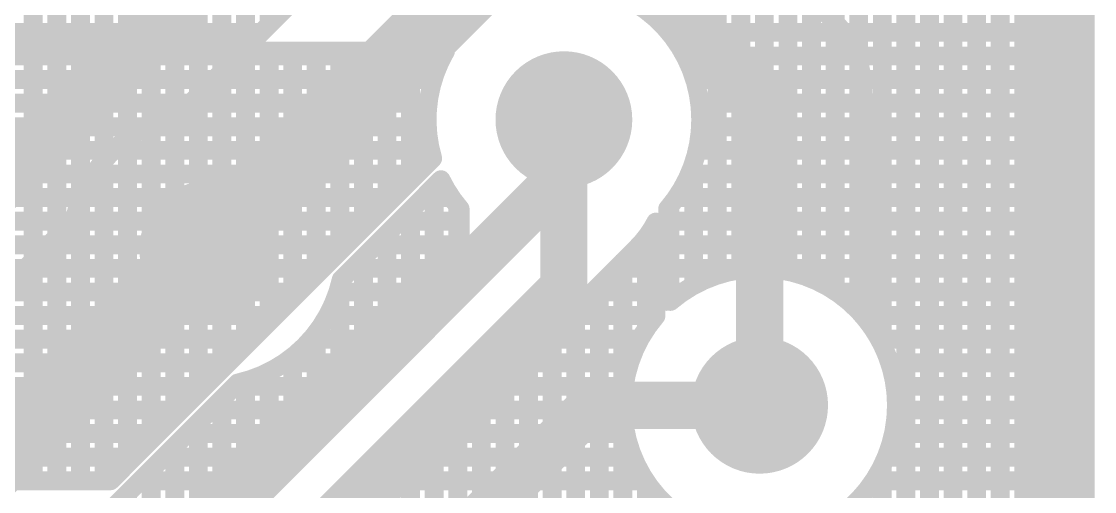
# Model space of a CAD drawing. Header units: millimetres. Extents: x 1.42 to 3.4, y 1.21 to 3.22.
# Drawn here: x 3.1675 to 3.395, y 1.5927 to 1.6923 of the extents above; entities that cross this region are included whole.
import ezdxf

# ---------------------------------------------------------------- set-up
doc = ezdxf.new("R2010")
doc.units = ezdxf.units.MM
doc.header["$MEASUREMENT"] = 0
for name, color, linetype in [('BottomLayer', 5, 'Continuous'), ('BottomSolder', 6, 'Continuous'), ('MultiLayer', 9, 'Continuous'), ('TopLayer', 1, 'Continuous'), ('TopOverlay', 2, 'Continuous'), ('TopSolder', 216, 'Continuous'), ('ViaHoleLayer', 16, 'Continuous')]:
    doc.layers.add(name, color=color, linetype=linetype)

# ---------------------------------------------------------------- blocks, each defined once
blk = doc.blocks.new('XTAL1_1')
at = {"layer": 'TopOverlay', "const_width": 0.012}
blk.add_lwpolyline([(0.3, 0.06), (-0.1, 0.06)], dxfattribs=at)

msp = doc.modelspace()

# ---------------------------------------------------------------- linework, layer by layer
at = {"layer": 'BottomLayer'}
for points, const_width in [([(3.34, 1.6921), (3.34, 3.21)], 0.004), ([(3.345, 1.68356), (3.345, 3.21)], 0.004), ([(3.35, 1.62385), (3.35, 3.21)], 0.004), ([(3.355, 1.24039), (3.355, 3.21)], 0.004), ([(3.36, 1.24039), (3.36, 3.21)], 0.004), ([(3.365, 1.24039), (3.365, 3.21)], 0.004), ([(3.37, 1.24039), (3.37, 3.21)], 0.004), ([(3.375, 1.24039), (3.375, 3.21)], 0.004), ([(3.38, 1.24039), (3.38, 3.21)], 0.004), ([(3.384, 1.2445), (3.384, 3.21)], 0.004), ([(3.3086, 1.72352), (3.33952, 1.6926)], 0.004), ([(3.293, 1.708), (3.324, 1.677)], 0.01), ([(3.34175, 1.69), (3.384, 1.69)], 0.004), ([(2.96611, 1.685), (3.25683, 1.685)], 0.004), ([(2.96711, 1.686), (3.25739, 1.686)], 0.004), ([(3.17, 1.595), (3.17, 1.686)], 0.004), ([(3.175, 1.595), (3.175, 1.686)], 0.004), ([(3.18, 1.595), (3.18, 1.686)], 0.004), ([(3.185, 1.595), (3.185, 1.686)], 0.004), ([(3.19, 1.59861), (3.19, 1.686)], 0.004), ([(3.195, 1.60361), (3.195, 1.686)], 0.004), ([(3.2, 1.60861), (3.2, 1.686)], 0.004), ([(3.205, 1.61361), (3.205, 1.686)], 0.004), ([(3.21, 1.61861), (3.21, 1.686)], 0.004), ([(3.215, 1.62361), (3.215, 1.686)], 0.004), ([(3.22, 1.62861), (3.22, 1.686)], 0.004), ([(3.225, 1.63361), (3.225, 1.686)], 0.004), ([(3.23, 1.63861), (3.23, 1.686)], 0.004), ([(3.235, 1.64361), (3.235, 1.686)], 0.004), ([(3.24, 1.64861), (3.24, 1.686)], 0.004), ([(3.245, 1.65361), (3.245, 1.686)], 0.004), ([(3.25, 1.65861), (3.25, 1.686)], 0.004), ([(3.255, 1.68071), (3.255, 1.686)], 0.004), ([(3.34449, 1.685), (3.384, 1.685)], 0.004), ([(2.96111, 1.68), (3.25477, 1.68)], 0.004), ([(3.324, 1.611), (3.324, 1.677)], 0.01), ([(3.34579, 1.68), (3.384, 1.68)], 0.004), ([(3.346, 1.62989), (3.346, 1.677)], 0.004), ([(2.95611, 1.675), (3.25371, 1.675)], 0.004), ([(3.346, 1.675), (3.384, 1.675)], 0.004), ([(3.2825, 1.66), (3.2825, 1.6715)], 0.01), ([(2.95111, 1.67), (3.25354, 1.67)], 0.004), ([(3.346, 1.67), (3.384, 1.67)], 0.004), ([(2.94611, 1.665), (3.25424, 1.665)], 0.004), ([(3.346, 1.665), (3.384, 1.665)], 0.004), ([(3.18639, 1.595), (3.25468, 1.6633)], 0.004), ([(3.1955, 1.573), (3.2825, 1.66)], 0.01), ([(3.0517, 1.66), (3.25139, 1.66)], 0.004), ([(3.346, 1.66), (3.384, 1.66)], 0.004), ([(3.06153, 1.655), (3.24639, 1.655)], 0.004), ([(3.346, 1.655), (3.384, 1.655)], 0.004), ([(3.06785, 1.65), (3.24139, 1.65)], 0.004), ([(3.302, 1.62989), (3.302, 1.64981)], 0.004), ([(3.346, 1.65), (3.384, 1.65)], 0.004), ([(3.3, 1.62728), (3.3, 1.64667)], 0.004), ([(3.07247, 1.645), (3.23639, 1.645)], 0.004), ([(3.2111, 1.55748), (3.29802, 1.6444)], 0.004), ([(3.29859, 1.645), (3.302, 1.645)], 0.004), ([(3.346, 1.645), (3.384, 1.645)], 0.004), ([(3.295, 1.611), (3.295, 1.64139)], 0.004), ([(3.07598, 1.64), (3.23139, 1.64)], 0.004), ([(3.29361, 1.64), (3.302, 1.64)], 0.004), ([(3.346, 1.64), (3.384, 1.64)], 0.004), ([(3.29, 1.24039), (3.29, 1.63639)], 0.004), ([(3.07863, 1.635), (3.22639, 1.635)], 0.004), ([(3.28861, 1.635), (3.302, 1.635)], 0.004), ([(3.346, 1.635), (3.384, 1.635)], 0.004), ([(3.0806, 1.63), (3.22139, 1.63)], 0.004), ([(3.28361, 1.63), (3.302, 1.63)], 0.004), ([(3.285, 1.24039), (3.285, 1.63139)], 0.004), ([(3.346, 1.63), (3.384, 1.63)], 0.004), ([(3.08195, 1.625), (3.21639, 1.625)], 0.004), ([(3.27861, 1.625), (3.2986, 1.625)], 0.004), ([(3.28, 1.24039), (3.28, 1.62639)], 0.004), ([(3.3494, 1.625), (3.384, 1.625)], 0.004), ([(3.275, 1.38384), (3.275, 1.62139)], 0.004), ([(3.08274, 1.62), (3.21139, 1.62)], 0.004), ([(3.27361, 1.62), (3.29643, 1.62)], 0.004), ([(3.35157, 1.62), (3.384, 1.62)], 0.004), ([(3.27, 1.39631), (3.27, 1.61639)], 0.004), ([(3.083, 1.615), (3.20639, 1.615)], 0.004), ([(3.26861, 1.615), (3.29528, 1.615)], 0.004), ([(3.35272, 1.615), (3.384, 1.615)], 0.004), ([(3.265, 1.40173), (3.265, 1.61139)], 0.004), ([(3.295, 1.24039), (3.295, 1.611)], 0.004), ([(3.08274, 1.61), (3.20139, 1.61)], 0.004), ([(3.26361, 1.61), (3.29502, 1.61)], 0.004), ([(3.35298, 1.61), (3.384, 1.61)], 0.004), ([(3.08195, 1.605), (3.19639, 1.605)], 0.004), ([(3.25861, 1.605), (3.29563, 1.605)], 0.004), ([(3.26, 1.4051), (3.26, 1.60639)], 0.004), ([(3.35237, 1.605), (3.384, 1.605)], 0.004), ([(3.0806, 1.6), (3.19139, 1.6)], 0.004), ([(3.25361, 1.6), (3.29717, 1.6)], 0.004), ([(3.255, 1.40717), (3.255, 1.60139)], 0.004), ([(3.35083, 1.6), (3.384, 1.6)], 0.004), ([(3.35, 1.24039), (3.35, 1.59815)], 0.004), ([(3.25, 1.40824), (3.25, 1.59639)], 0.004), ([(3.07863, 1.595), (3.18639, 1.595)], 0.004), ([(3.07863, 1.595), (3.18639, 1.595)], 0.004), ([(3.24861, 1.595), (3.29981, 1.595)], 0.004), ([(3.3, 1.24039), (3.3, 1.59472)], 0.004), ([(3.34819, 1.595), (3.384, 1.595)], 0.004), ([(3.245, 1.40842), (3.245, 1.59139)], 0.004), ([(3.345, 1.24039), (3.345, 1.591)], 0.004)]:
    msp.add_lwpolyline(points, dxfattribs=dict(at, const_width=const_width))
for points, const_width in [([(3.33852, 1.6926, 1), (3.34052, 1.6926, 1)], 0.002), ([(3.33852, 1.6926, 1), (3.34052, 1.6926, 1)], 0.002), ([(3.33856, 1.69256, 1), (3.34056, 1.69256, 1)], 0.002), ([(3.339, 1.6921, 1), (3.341, 1.6921, 1)], 0.002), ([(3.34075, 1.69, 1), (3.34275, 1.69, 1)], 0.002), ([(3.383, 1.69, 1), (3.385, 1.69, 1)], 0.002), ([(3.169, 1.686, 1), (3.171, 1.686, 1)], 0.002), ([(3.174, 1.686, 1), (3.176, 1.686, 1)], 0.002), ([(3.179, 1.686, 1), (3.181, 1.686, 1)], 0.002), ([(3.184, 1.686, 1), (3.186, 1.686, 1)], 0.002), ([(3.189, 1.686, 1), (3.191, 1.686, 1)], 0.002), ([(3.194, 1.686, 1), (3.196, 1.686, 1)], 0.002), ([(3.199, 1.686, 1), (3.201, 1.686, 1)], 0.002), ([(3.204, 1.686, 1), (3.206, 1.686, 1)], 0.002), ([(3.209, 1.686, 1), (3.211, 1.686, 1)], 0.002), ([(3.214, 1.686, 1), (3.216, 1.686, 1)], 0.002), ([(3.219, 1.686, 1), (3.221, 1.686, 1)], 0.002), ([(3.224, 1.686, 1), (3.226, 1.686, 1)], 0.002), ([(3.229, 1.686, 1), (3.231, 1.686, 1)], 0.002), ([(3.234, 1.686, 1), (3.236, 1.686, 1)], 0.002), ([(3.239, 1.686, 1), (3.241, 1.686, 1)], 0.002), ([(3.244, 1.686, 1), (3.246, 1.686, 1)], 0.002), ([(3.249, 1.686, 1), (3.251, 1.686, 1)], 0.002), ([(3.254, 1.686, 1), (3.256, 1.686, 1)], 0.002), ([(3.25583, 1.685, 1), (3.25783, 1.685, 1)], 0.002), ([(3.25639, 1.686, 1), (3.25839, 1.686, 1)], 0.002), ([(3.25639, 1.686, 1), (3.25839, 1.686, 1)], 0.002), ([(3.34349, 1.685, 1), (3.34549, 1.685, 1)], 0.002), ([(3.383, 1.685, 1), (3.385, 1.685, 1)], 0.002), ([(3.344, 1.68356, 1), (3.346, 1.68356, 1)], 0.002), ([(3.25377, 1.68, 1), (3.25577, 1.68, 1)], 0.002), ([(3.254, 1.68071, 1), (3.256, 1.68071, 1)], 0.002), ([(3.2765, 1.6715, 1), (3.2885, 1.6715, 1)], 0.012), ([(3.3215, 1.677, 1), (3.3265, 1.677, 1)], 0.005), ([(3.3215, 1.677, 1), (3.3265, 1.677, 1)], 0.005), ([(3.34479, 1.68, 1), (3.34679, 1.68, 1)], 0.002), ([(3.383, 1.68, 1), (3.385, 1.68, 1)], 0.002), ([(3.345, 1.677, 1), (3.347, 1.677, 1)], 0.002), ([(3.345, 1.677, 1), (3.347, 1.677, 1)], 0.002), ([(3.345, 1.677, 1), (3.347, 1.677, 1)], 0.002), ([(3.25271, 1.675, 1), (3.25471, 1.675, 1)], 0.002), ([(3.345, 1.675, 1), (3.347, 1.675, 1)], 0.002), ([(3.383, 1.675, 1), (3.385, 1.675, 1)], 0.002), ([(3.28, 1.6715, 1), (3.285, 1.6715, 1)], 0.005), ([(3.25254, 1.67, 1), (3.25454, 1.67, 1)], 0.002), ([(3.345, 1.67, 1), (3.347, 1.67, 1)], 0.002), ([(3.383, 1.67, 1), (3.385, 1.67, 1)], 0.002), ([(3.25324, 1.665, 1), (3.25524, 1.665, 1)], 0.002), ([(3.345, 1.665, 1), (3.347, 1.665, 1)], 0.002), ([(3.383, 1.665, 1), (3.385, 1.665, 1)], 0.002), ([(3.25368, 1.6633, 1), (3.25568, 1.6633, 1)], 0.002), ([(3.25368, 1.6633, 1), (3.25568, 1.6633, 1)], 0.002), ([(3.28, 1.66, 1), (3.285, 1.66, 1)], 0.005), ([(3.28, 1.66, 1), (3.285, 1.66, 1)], 0.005), ([(3.25039, 1.66, 1), (3.25239, 1.66, 1)], 0.002), ([(3.345, 1.66, 1), (3.347, 1.66, 1)], 0.002), ([(3.383, 1.66, 1), (3.385, 1.66, 1)], 0.002), ([(3.249, 1.65861, 1), (3.251, 1.65861, 1)], 0.002), ([(3.24539, 1.655, 1), (3.24739, 1.655, 1)], 0.002), ([(3.345, 1.655, 1), (3.347, 1.655, 1)], 0.002), ([(3.383, 1.655, 1), (3.385, 1.655, 1)], 0.002), ([(3.201, 1.644, 1), (3.213, 1.644, 1)], 0.012), ([(3.244, 1.65361, 1), (3.246, 1.65361, 1)], 0.002), ([(3.24039, 1.65, 1), (3.24239, 1.65, 1)], 0.002), ([(3.301, 1.64981, 1), (3.303, 1.64981, 1)], 0.002), ([(3.301, 1.64981, 1), (3.303, 1.64981, 1)], 0.002), ([(3.301, 1.64981, 1), (3.303, 1.64981, 1)], 0.002), ([(3.345, 1.65, 1), (3.347, 1.65, 1)], 0.002), ([(3.383, 1.65, 1), (3.385, 1.65, 1)], 0.002), ([(3.239, 1.64861, 1), (3.241, 1.64861, 1)], 0.002), ([(3.299, 1.64667, 1), (3.301, 1.64667, 1)], 0.002), ([(3.234, 1.64361, 1), (3.236, 1.64361, 1)], 0.002), ([(3.23539, 1.645, 1), (3.23739, 1.645, 1)], 0.002), ([(3.29702, 1.6444, 1), (3.29902, 1.6444, 1)], 0.002), ([(3.29702, 1.6444, 1), (3.29902, 1.6444, 1)], 0.002), ([(3.29706, 1.64444, 1), (3.29906, 1.64444, 1)], 0.002), ([(3.29759, 1.645, 1), (3.29959, 1.645, 1)], 0.002), ([(3.301, 1.645, 1), (3.303, 1.645, 1)], 0.002), ([(3.345, 1.645, 1), (3.347, 1.645, 1)], 0.002), ([(3.383, 1.645, 1), (3.385, 1.645, 1)], 0.002), ([(3.294, 1.64139, 1), (3.296, 1.64139, 1)], 0.002), ([(3.229, 1.63861, 1), (3.231, 1.63861, 1)], 0.002), ([(3.23039, 1.64, 1), (3.23239, 1.64, 1)], 0.002), ([(3.29261, 1.64, 1), (3.29461, 1.64, 1)], 0.002), ([(3.301, 1.64, 1), (3.303, 1.64, 1)], 0.002), ([(3.345, 1.64, 1), (3.347, 1.64, 1)], 0.002), ([(3.383, 1.64, 1), (3.385, 1.64, 1)], 0.002), ([(3.289, 1.63639, 1), (3.291, 1.63639, 1)], 0.002), ([(3.22539, 1.635, 1), (3.22739, 1.635, 1)], 0.002), ([(3.28761, 1.635, 1), (3.28961, 1.635, 1)], 0.002), ([(3.301, 1.635, 1), (3.303, 1.635, 1)], 0.002), ([(3.345, 1.635, 1), (3.347, 1.635, 1)], 0.002), ([(3.383, 1.635, 1), (3.385, 1.635, 1)], 0.002), ([(3.224, 1.63361, 1), (3.226, 1.63361, 1)], 0.002), ([(3.22039, 1.63, 1), (3.22239, 1.63, 1)], 0.002), ([(3.28261, 1.63, 1), (3.28461, 1.63, 1)], 0.002), ([(3.284, 1.63139, 1), (3.286, 1.63139, 1)], 0.002), ([(3.301, 1.63, 1), (3.303, 1.63, 1)], 0.002), ([(3.301, 1.62989, 1), (3.303, 1.62989, 1)], 0.002), ([(3.301, 1.62989, 1), (3.303, 1.62989, 1)], 0.002), ([(3.345, 1.63, 1), (3.347, 1.63, 1)], 0.002), ([(3.345, 1.62989, 1), (3.347, 1.62989, 1)], 0.002), ([(3.345, 1.62989, 1), (3.347, 1.62989, 1)], 0.002), ([(3.383, 1.63, 1), (3.385, 1.63, 1)], 0.002), ([(3.219, 1.62861, 1), (3.221, 1.62861, 1)], 0.002), ([(3.299, 1.62728, 1), (3.301, 1.62728, 1)], 0.002), ([(3.21539, 1.625, 1), (3.21739, 1.625, 1)], 0.002), ([(3.27761, 1.625, 1), (3.27961, 1.625, 1)], 0.002), ([(3.279, 1.62639, 1), (3.281, 1.62639, 1)], 0.002), ([(3.2976, 1.625, 1), (3.2996, 1.625, 1)], 0.002), ([(3.3484, 1.625, 1), (3.3504, 1.625, 1)], 0.002), ([(3.383, 1.625, 1), (3.385, 1.625, 1)], 0.002), ([(3.214, 1.62361, 1), (3.216, 1.62361, 1)], 0.002), ([(3.349, 1.62385, 1), (3.351, 1.62385, 1)], 0.002), ([(3.274, 1.62139, 1), (3.276, 1.62139, 1)], 0.002), ([(3.318, 1.611, 1), (3.33, 1.611, 1)], 0.012), ([(3.209, 1.61861, 1), (3.211, 1.61861, 1)], 0.002), ([(3.21039, 1.62, 1), (3.21239, 1.62, 1)], 0.002), ([(3.27261, 1.62, 1), (3.27461, 1.62, 1)], 0.002), ([(3.29543, 1.62, 1), (3.29743, 1.62, 1)], 0.002), ([(3.35057, 1.62, 1), (3.35257, 1.62, 1)], 0.002), ([(3.383, 1.62, 1), (3.385, 1.62, 1)], 0.002), ([(3.269, 1.61639, 1), (3.271, 1.61639, 1)], 0.002), ([(3.204, 1.61361, 1), (3.206, 1.61361, 1)], 0.002), ([(3.20539, 1.615, 1), (3.20739, 1.615, 1)], 0.002), ([(3.26761, 1.615, 1), (3.26961, 1.615, 1)], 0.002), ([(3.29428, 1.615, 1), (3.29628, 1.615, 1)], 0.002), ([(3.3215, 1.611, 1), (3.3265, 1.611, 1)], 0.005), ([(3.35172, 1.615, 1), (3.35372, 1.615, 1)], 0.002), ([(3.383, 1.615, 1), (3.385, 1.615, 1)], 0.002), ([(3.264, 1.61139, 1), (3.266, 1.61139, 1)], 0.002), ([(3.294, 1.611, 1), (3.296, 1.611, 1)], 0.002), ([(3.294, 1.611, 1), (3.296, 1.611, 1)], 0.002), ([(3.352, 1.611, 1), (3.354, 1.611, 1)], 0.002), ([(3.352, 1.611, 1), (3.354, 1.611, 1)], 0.002), ([(3.20039, 1.61, 1), (3.20239, 1.61, 1)], 0.002), ([(3.26261, 1.61, 1), (3.26461, 1.61, 1)], 0.002), ([(3.29402, 1.61, 1), (3.29602, 1.61, 1)], 0.002), ([(3.35198, 1.61, 1), (3.35398, 1.61, 1)], 0.002), ([(3.383, 1.61, 1), (3.385, 1.61, 1)], 0.002), ([(3.199, 1.60861, 1), (3.201, 1.60861, 1)], 0.002), ([(3.19539, 1.605, 1), (3.19739, 1.605, 1)], 0.002), ([(3.25761, 1.605, 1), (3.25961, 1.605, 1)], 0.002), ([(3.259, 1.60639, 1), (3.261, 1.60639, 1)], 0.002), ([(3.29463, 1.605, 1), (3.29663, 1.605, 1)], 0.002), ([(3.35137, 1.605, 1), (3.35337, 1.605, 1)], 0.002), ([(3.383, 1.605, 1), (3.385, 1.605, 1)], 0.002), ([(3.194, 1.60361, 1), (3.196, 1.60361, 1)], 0.002), ([(3.19039, 1.6, 1), (3.19239, 1.6, 1)], 0.002), ([(3.25261, 1.6, 1), (3.25461, 1.6, 1)], 0.002), ([(3.254, 1.60139, 1), (3.256, 1.60139, 1)], 0.002), ([(3.29617, 1.6, 1), (3.29817, 1.6, 1)], 0.002), ([(3.34983, 1.6, 1), (3.35183, 1.6, 1)], 0.002), ([(3.383, 1.6, 1), (3.385, 1.6, 1)], 0.002), ([(3.189, 1.59861, 1), (3.191, 1.59861, 1)], 0.002), ([(3.349, 1.59815, 1), (3.351, 1.59815, 1)], 0.002), ([(3.249, 1.59639, 1), (3.251, 1.59639, 1)], 0.002), ([(3.169, 1.595, 1), (3.171, 1.595, 1)], 0.002), ([(3.174, 1.595, 1), (3.176, 1.595, 1)], 0.002), ([(3.179, 1.595, 1), (3.181, 1.595, 1)], 0.002), ([(3.184, 1.595, 1), (3.186, 1.595, 1)], 0.002), ([(3.18539, 1.595, 1), (3.18739, 1.595, 1)], 0.002), ([(3.18539, 1.595, 1), (3.18739, 1.595, 1)], 0.002), ([(3.18539, 1.595, 1), (3.18739, 1.595, 1)], 0.002), ([(3.24761, 1.595, 1), (3.24961, 1.595, 1)], 0.002), ([(3.29881, 1.595, 1), (3.30081, 1.595, 1)], 0.002), ([(3.299, 1.59472, 1), (3.301, 1.59472, 1)], 0.002), ([(3.34719, 1.595, 1), (3.34919, 1.595, 1)], 0.002), ([(3.383, 1.595, 1), (3.385, 1.595, 1)], 0.002), ([(3.244, 1.59139, 1), (3.246, 1.59139, 1)], 0.002), ([(3.344, 1.591, 1), (3.346, 1.591, 1)], 0.002)]:
    msp.add_lwpolyline(points, format="xyb", close=True, dxfattribs=dict(at, const_width=const_width))
at = {"layer": 'BottomLayer', "const_width": 0.004}
for points in [[(3.33952, 1.6926, -0.199566), (3.346, 1.677)], [(3.33956, 1.69256, -0.198912), (3.346, 1.677)], [(3.25468, 1.6633, -0.205413), (3.25739, 1.686)], [(3.302, 1.64981, -0.076787), (3.29802, 1.6444)], [(3.302, 1.64981, -0.076155), (3.29806, 1.64444)], [(3.353, 1.611, -1.436901), (3.302, 1.62989)], [(3.346, 1.62989, -0.179285), (3.353, 1.611)]]:
    msp.add_lwpolyline(points, format="xyb", dxfattribs=at)
at = {"layer": 'BottomSolder', "const_width": 0.01}
msp.add_lwpolyline([(3.39, 1.24039), (3.39, 3.21)], dxfattribs=at)
at = {"layer": 'BottomSolder', "const_width": 0.0145}
for points in [[(3.27525, 1.6715, 1), (3.28975, 1.6715, 1)], [(3.19975, 1.644, 1), (3.21425, 1.644, 1)], [(3.31675, 1.611, 1), (3.33125, 1.611, 1)]]:
    msp.add_lwpolyline(points, format="xyb", close=True, dxfattribs=at)
at = {"layer": 'MultiLayer', "const_width": 0.012}
for points in [[(3.2765, 1.6715, 1), (3.2885, 1.6715, 1)], [(3.201, 1.644, 1), (3.213, 1.644, 1)], [(3.318, 1.611, 1), (3.33, 1.611, 1)]]:
    msp.add_lwpolyline(points, format="xyb", close=True, dxfattribs=at)
at = {"layer": 'TopLayer'}
for points, const_width in [([(3.37, 1.3494), (3.37, 3.2089)], 0.004), ([(3.375, 1.24039), (3.375, 3.2089)], 0.004), ([(3.38, 1.24039), (3.38, 3.2089)], 0.004), ([(3.385, 1.24039), (3.385, 3.2089)], 0.004), ([(3.39, 1.24039), (3.39, 3.21)], 0.004), ([(3.365, 1.3494), (3.365, 2.38514)], 0.004), ([(3.36, 1.3494), (3.36, 2.38014)], 0.004), ([(3.355, 1.3494), (3.355, 2.37514)], 0.004), ([(3.35, 1.62385), (3.35, 2.37014)], 0.004), ([(3.207, 1.644), (3.3225, 1.7595)], 0.015), ([(3.20065, 1.6723), (3.28731, 1.75896)], 0.004), ([(3.345, 1.631), (3.345, 1.7498)], 0.004), ([(3.22, 1.69165), (3.22, 1.7363)], 0.004), ([(3.34, 1.63519), (3.34, 1.73472)], 0.004), ([(3.215, 1.68665), (3.215, 1.72786)], 0.004), ([(3.335, 1.63783), (3.335, 1.72704)], 0.004), ([(3.33, 1.63937), (3.33, 1.72265)], 0.004), ([(3.21, 1.68165), (3.21, 1.72212)], 0.004), ([(3.32, 1.63972), (3.32, 1.71824)], 0.004), ([(3.325, 1.63998), (3.325, 1.71988)], 0.004), ([(3.205, 1.67665), (3.205, 1.71786)], 0.004), ([(3.315, 1.63857), (3.315, 1.71735)], 0.004), ([(3.2, 1.67214), (3.2, 1.71461)], 0.004), ([(3.195, 1.6704), (3.195, 1.71216)], 0.004), ([(3.31, 1.68071), (3.31, 1.71235)], 0.004), ([(3.17, 1.64165), (3.17, 1.70885)], 0.004), ([(3.185, 1.66289), (3.185, 1.70919)], 0.004), ([(3.19, 1.66749), (3.19, 1.71038)], 0.004), ([(3.175, 1.64665), (3.175, 1.70844)], 0.004), ([(3.18, 1.65458), (3.18, 1.70856)], 0.004), ([(3.305, 1.6898), (3.305, 1.70735)], 0.004), ([(3.076, 1.69), (3.21835, 1.69)], 0.004), ([(3.30483, 1.69), (3.39, 1.69)], 0.004), ([(3.076, 1.685), (3.21335, 1.685)], 0.004), ([(3.30817, 1.685), (3.39, 1.685)], 0.004), ([(3.076, 1.68), (3.20835, 1.68)], 0.004), ([(3.31023, 1.68), (3.39, 1.68)], 0.004), ([(3.076, 1.675), (3.20335, 1.675)], 0.004), ([(3.31129, 1.675), (3.39, 1.675)], 0.004), ([(3.2825, 1.636), (3.2825, 1.6715)], 0.01), ([(3.076, 1.67), (3.19415, 1.67)], 0.004), ([(3.31146, 1.67), (3.39, 1.67)], 0.004), ([(3.076, 1.665), (3.187, 1.665)], 0.004), ([(3.31076, 1.665), (3.39, 1.665)], 0.004), ([(3.31, 1.6364), (3.31, 1.66229)], 0.004), ([(3.076, 1.66), (3.18281, 1.66)], 0.004), ([(3.2353, 1.63765), (3.25644, 1.65879)], 0.004), ([(3.30912, 1.66), (3.39, 1.66)], 0.004), ([(3.255, 1.63961), (3.255, 1.65735)], 0.004), ([(3.076, 1.655), (3.18017, 1.655)], 0.004), ([(3.25265, 1.655), (3.25865, 1.655)], 0.004), ([(3.30635, 1.655), (3.39, 1.655)], 0.004), ([(3.25, 1.63461), (3.25, 1.65235)], 0.004), ([(3.26, 1.64461), (3.26, 1.6532)], 0.004), ([(3.2605, 1.64511), (3.2605, 1.65261)], 0.004), ([(3.3045, 1.636), (3.3045, 1.65261)], 0.004), ([(3.305, 1.633), (3.305, 1.6532)], 0.004), ([(3.076, 1.65), (3.17835, 1.65)], 0.004), ([(3.08349, 1.55514), (3.1787, 1.65035)], 0.004), ([(3.24765, 1.65), (3.2605, 1.65)], 0.004), ([(3.3045, 1.65), (3.39, 1.65)], 0.004), ([(3.0325, 1.4695), (3.207, 1.644)], 0.015), ([(3.18117, 1.56578), (3.2605, 1.64511)], 0.004), ([(3.245, 1.62961), (3.245, 1.64735)], 0.004), ([(3.076, 1.645), (3.17335, 1.645)], 0.004), ([(3.24265, 1.645), (3.26039, 1.645)], 0.004), ([(3.3045, 1.645), (3.39, 1.645)], 0.004), ([(3.24, 1.62461), (3.24, 1.64235)], 0.004), ([(3.076, 1.64), (3.16835, 1.64)], 0.004), ([(3.14217, 1.49567), (3.2825, 1.636)], 0.01), ([(3.23765, 1.64), (3.25539, 1.64)], 0.004), ([(3.3045, 1.64), (3.324, 1.64)], 0.004), ([(3.324, 1.64), (3.39, 1.64)], 0.004), ([(3.235, 1.61961), (3.235, 1.63645)], 0.004), ([(3.23457, 1.635), (3.25039, 1.635)], 0.004), ([(3.30448, 1.635), (3.30772, 1.635)], 0.004), ([(3.34028, 1.635), (3.39, 1.635)], 0.004), ([(3.2324, 1.63), (3.24539, 1.63)], 0.004), ([(3.34591, 1.63), (3.39, 1.63)], 0.004), ([(3.22891, 1.625), (3.24039, 1.625)], 0.004), ([(3.23, 1.61461), (3.23, 1.62634)], 0.004), ([(3.3494, 1.625), (3.39, 1.625)], 0.004), ([(3.225, 1.60961), (3.225, 1.62126)], 0.004), ([(3.22, 1.60461), (3.22, 1.61808)], 0.004), ([(3.22328, 1.62), (3.23539, 1.62)], 0.004), ([(3.35157, 1.62), (3.39, 1.62)], 0.004), ([(3.17084, 1.57319), (3.21335, 1.6157)], 0.004), ([(3.215, 1.59961), (3.215, 1.61613)], 0.004), ([(3.16776, 1.49026), (3.2885, 1.611)], 0.01), ([(3.21265, 1.615), (3.23039, 1.615)], 0.004), ([(3.2885, 1.611), (3.324, 1.611)], 0.01), ([(3.35272, 1.615), (3.39, 1.615)], 0.004), ([(3.21, 1.59461), (3.21, 1.61235)], 0.004), ([(3.20765, 1.61), (3.22539, 1.61)], 0.004), ([(3.35298, 1.61), (3.39, 1.61)], 0.004), ([(3.205, 1.58961), (3.205, 1.60735)], 0.004), ([(3.20265, 1.605), (3.22039, 1.605)], 0.004), ([(3.35237, 1.605), (3.39, 1.605)], 0.004), ([(3.2, 1.58461), (3.2, 1.60235)], 0.004), ([(3.19765, 1.6), (3.21539, 1.6)], 0.004), ([(3.35083, 1.6), (3.39, 1.6)], 0.004), ([(3.195, 1.57961), (3.195, 1.59735)], 0.004), ([(3.35, 1.3494), (3.35, 1.59815)], 0.004), ([(3.19265, 1.595), (3.21039, 1.595)], 0.004), ([(3.34819, 1.595), (3.39, 1.595)], 0.004), ([(3.19, 1.57461), (3.19, 1.59235)], 0.004), ([(3.345, 1.43759), (3.345, 1.591)], 0.004)]:
    msp.add_lwpolyline(points, dxfattribs=dict(at, const_width=const_width))
at = {"layer": 'TopLayer', "const_width": 0.004}
for points in [[(3.29521, 1.69756, -0.286742), (3.3115, 1.6715)], [(3.1787, 1.65035, -0.290022), (3.20065, 1.6723)], [(3.3115, 1.6715, -0.179285), (3.3045, 1.65261)], [(3.2605, 1.65261, -0.064039), (3.25644, 1.65879)], [(3.30511, 1.633, -0.641109), (3.353, 1.611)], [(3.2353, 1.63765, -0.290022), (3.21335, 1.6157)], [(3.3045, 1.636, -0.034211), (3.30429, 1.633)], [(3.3045, 1.636, -0.034211), (3.30429, 1.633)], [(3.353, 1.611, -0.641109), (3.30511, 1.589)]]:
    msp.add_lwpolyline(points, format="xyb", dxfattribs=at)
at = {"layer": 'TopLayer'}
for points, const_width in [([(3.219, 1.69165, 1), (3.221, 1.69165, 1)], 0.002), ([(3.21735, 1.69, 1), (3.21935, 1.69, 1)], 0.002), ([(3.30383, 1.69, 1), (3.30583, 1.69, 1)], 0.002), ([(3.304, 1.6898, 1), (3.306, 1.6898, 1)], 0.002), ([(3.389, 1.69, 1), (3.391, 1.69, 1)], 0.002), ([(3.214, 1.68665, 1), (3.216, 1.68665, 1)], 0.002), ([(3.21235, 1.685, 1), (3.21435, 1.685, 1)], 0.002), ([(3.30717, 1.685, 1), (3.30917, 1.685, 1)], 0.002), ([(3.389, 1.685, 1), (3.391, 1.685, 1)], 0.002), ([(3.209, 1.68165, 1), (3.211, 1.68165, 1)], 0.002), ([(3.20735, 1.68, 1), (3.20935, 1.68, 1)], 0.002), ([(3.2765, 1.6715, 1), (3.2885, 1.6715, 1)], 0.012), ([(3.309, 1.68071, 1), (3.311, 1.68071, 1)], 0.002), ([(3.30923, 1.68, 1), (3.31123, 1.68, 1)], 0.002), ([(3.389, 1.68, 1), (3.391, 1.68, 1)], 0.002), ([(3.20235, 1.675, 1), (3.20435, 1.675, 1)], 0.002), ([(3.204, 1.67665, 1), (3.206, 1.67665, 1)], 0.002), ([(3.31029, 1.675, 1), (3.31229, 1.675, 1)], 0.002), ([(3.389, 1.675, 1), (3.391, 1.675, 1)], 0.002), ([(3.28, 1.6715, 1), (3.285, 1.6715, 1)], 0.005), ([(3.194, 1.6704, 1), (3.196, 1.6704, 1)], 0.002), ([(3.199, 1.67214, 1), (3.201, 1.67214, 1)], 0.002), ([(3.19965, 1.6723, 1), (3.20165, 1.6723, 1)], 0.002), ([(3.19965, 1.6723, 1), (3.20165, 1.6723, 1)], 0.002), ([(3.3105, 1.6715, 1), (3.3125, 1.6715, 1)], 0.002), ([(3.3105, 1.6715, 1), (3.3125, 1.6715, 1)], 0.002), ([(3.19315, 1.67, 1), (3.19515, 1.67, 1)], 0.002), ([(3.31046, 1.67, 1), (3.31246, 1.67, 1)], 0.002), ([(3.389, 1.67, 1), (3.391, 1.67, 1)], 0.002), ([(3.189, 1.66749, 1), (3.191, 1.66749, 1)], 0.002), ([(3.186, 1.665, 1), (3.188, 1.665, 1)], 0.002), ([(3.30976, 1.665, 1), (3.31176, 1.665, 1)], 0.002), ([(3.389, 1.665, 1), (3.391, 1.665, 1)], 0.002), ([(3.184, 1.66289, 1), (3.186, 1.66289, 1)], 0.002), ([(3.309, 1.66229, 1), (3.311, 1.66229, 1)], 0.002), ([(3.18181, 1.66, 1), (3.18381, 1.66, 1)], 0.002), ([(3.25544, 1.65879, 1), (3.25744, 1.65879, 1)], 0.002), ([(3.25544, 1.65879, 1), (3.25744, 1.65879, 1)], 0.002), ([(3.30812, 1.66, 1), (3.31012, 1.66, 1)], 0.002), ([(3.389, 1.66, 1), (3.391, 1.66, 1)], 0.002), ([(3.254, 1.65735, 1), (3.256, 1.65735, 1)], 0.002), ([(3.179, 1.65458, 1), (3.181, 1.65458, 1)], 0.002), ([(3.17917, 1.655, 1), (3.18117, 1.655, 1)], 0.002), ([(3.25165, 1.655, 1), (3.25365, 1.655, 1)], 0.002), ([(3.25765, 1.655, 1), (3.25965, 1.655, 1)], 0.002), ([(3.30535, 1.655, 1), (3.30735, 1.655, 1)], 0.002), ([(3.389, 1.655, 1), (3.391, 1.655, 1)], 0.002), ([(3.201, 1.644, 1), (3.213, 1.644, 1)], 0.012), ([(3.249, 1.65235, 1), (3.251, 1.65235, 1)], 0.002), ([(3.259, 1.6532, 1), (3.261, 1.6532, 1)], 0.002), ([(3.2595, 1.65261, 1), (3.2615, 1.65261, 1)], 0.002), ([(3.2595, 1.65261, 1), (3.2615, 1.65261, 1)], 0.002), ([(3.3035, 1.65261, 1), (3.3055, 1.65261, 1)], 0.002), ([(3.3035, 1.65261, 1), (3.3055, 1.65261, 1)], 0.002), ([(3.304, 1.6532, 1), (3.306, 1.6532, 1)], 0.002), ([(3.17735, 1.65, 1), (3.17935, 1.65, 1)], 0.002), ([(3.1777, 1.65035, 1), (3.1797, 1.65035, 1)], 0.002), ([(3.1777, 1.65035, 1), (3.1797, 1.65035, 1)], 0.002), ([(3.24665, 1.65, 1), (3.24865, 1.65, 1)], 0.002), ([(3.2595, 1.65, 1), (3.2615, 1.65, 1)], 0.002), ([(3.3035, 1.65, 1), (3.3055, 1.65, 1)], 0.002), ([(3.389, 1.65, 1), (3.391, 1.65, 1)], 0.002), ([(3.20325, 1.644, 1), (3.21075, 1.644, 1)], 0.0075), ([(3.20325, 1.644, 1), (3.21075, 1.644, 1)], 0.0075), ([(3.174, 1.64665, 1), (3.176, 1.64665, 1)], 0.002), ([(3.244, 1.64735, 1), (3.246, 1.64735, 1)], 0.002), ([(3.2595, 1.64511, 1), (3.2615, 1.64511, 1)], 0.002), ([(3.2595, 1.64511, 1), (3.2615, 1.64511, 1)], 0.002), ([(3.17235, 1.645, 1), (3.17435, 1.645, 1)], 0.002), ([(3.24165, 1.645, 1), (3.24365, 1.645, 1)], 0.002), ([(3.259, 1.64461, 1), (3.261, 1.64461, 1)], 0.002), ([(3.25939, 1.645, 1), (3.26139, 1.645, 1)], 0.002), ([(3.3035, 1.645, 1), (3.3055, 1.645, 1)], 0.002), ([(3.389, 1.645, 1), (3.391, 1.645, 1)], 0.002), ([(3.169, 1.64165, 1), (3.171, 1.64165, 1)], 0.002), ([(3.239, 1.64235, 1), (3.241, 1.64235, 1)], 0.002), ([(3.16735, 1.64, 1), (3.16935, 1.64, 1)], 0.002), ([(3.23665, 1.64, 1), (3.23865, 1.64, 1)], 0.002), ([(3.254, 1.63961, 1), (3.256, 1.63961, 1)], 0.002), ([(3.25439, 1.64, 1), (3.25639, 1.64, 1)], 0.002), ([(3.28, 1.636, 1), (3.285, 1.636, 1)], 0.005), ([(3.28, 1.636, 1), (3.285, 1.636, 1)], 0.005), ([(3.3035, 1.64, 1), (3.3055, 1.64, 1)], 0.002), ([(3.314, 1.63857, 1), (3.316, 1.63857, 1)], 0.002), ([(3.319, 1.63972, 1), (3.321, 1.63972, 1)], 0.002), ([(3.323, 1.64, 1), (3.325, 1.64, 1)], 0.002), ([(3.323, 1.64, 1), (3.325, 1.64, 1)], 0.002), ([(3.324, 1.63998, 1), (3.326, 1.63998, 1)], 0.002), ([(3.329, 1.63937, 1), (3.331, 1.63937, 1)], 0.002), ([(3.389, 1.64, 1), (3.391, 1.64, 1)], 0.002), ([(3.234, 1.63645, 1), (3.236, 1.63645, 1)], 0.002), ([(3.2343, 1.63765, 1), (3.2363, 1.63765, 1)], 0.002), ([(3.2343, 1.63765, 1), (3.2363, 1.63765, 1)], 0.002), ([(3.309, 1.6364, 1), (3.311, 1.6364, 1)], 0.002), ([(3.334, 1.63783, 1), (3.336, 1.63783, 1)], 0.002), ([(3.23357, 1.635, 1), (3.23557, 1.635, 1)], 0.002), ([(3.249, 1.63461, 1), (3.251, 1.63461, 1)], 0.002), ([(3.24939, 1.635, 1), (3.25139, 1.635, 1)], 0.002), ([(3.30348, 1.635, 1), (3.30548, 1.635, 1)], 0.002), ([(3.3035, 1.636, 1), (3.3055, 1.636, 1)], 0.002), ([(3.3035, 1.636, 1), (3.3055, 1.636, 1)], 0.002), ([(3.3035, 1.636, 1), (3.3055, 1.636, 1)], 0.002), ([(3.30672, 1.635, 1), (3.30872, 1.635, 1)], 0.002), ([(3.339, 1.63519, 1), (3.341, 1.63519, 1)], 0.002), ([(3.33928, 1.635, 1), (3.34128, 1.635, 1)], 0.002), ([(3.389, 1.635, 1), (3.391, 1.635, 1)], 0.002), ([(3.30329, 1.633, 1), (3.30529, 1.633, 1)], 0.002), ([(3.30329, 1.633, 1), (3.30529, 1.633, 1)], 0.002), ([(3.304, 1.633, 1), (3.306, 1.633, 1)], 0.002), ([(3.30411, 1.633, 1), (3.30611, 1.633, 1)], 0.002), ([(3.2314, 1.63, 1), (3.2334, 1.63, 1)], 0.002), ([(3.244, 1.62961, 1), (3.246, 1.62961, 1)], 0.002), ([(3.24439, 1.63, 1), (3.24639, 1.63, 1)], 0.002), ([(3.344, 1.631, 1), (3.346, 1.631, 1)], 0.002), ([(3.34491, 1.63, 1), (3.34691, 1.63, 1)], 0.002), ([(3.389, 1.63, 1), (3.391, 1.63, 1)], 0.002), ([(3.22791, 1.625, 1), (3.22991, 1.625, 1)], 0.002), ([(3.229, 1.62634, 1), (3.231, 1.62634, 1)], 0.002), ([(3.23939, 1.625, 1), (3.24139, 1.625, 1)], 0.002), ([(3.3484, 1.625, 1), (3.3504, 1.625, 1)], 0.002), ([(3.389, 1.625, 1), (3.391, 1.625, 1)], 0.002), ([(3.239, 1.62461, 1), (3.241, 1.62461, 1)], 0.002), ([(3.349, 1.62385, 1), (3.351, 1.62385, 1)], 0.002), ([(3.224, 1.62126, 1), (3.226, 1.62126, 1)], 0.002), ([(3.318, 1.611, 1), (3.33, 1.611, 1)], 0.012), ([(3.219, 1.61808, 1), (3.221, 1.61808, 1)], 0.002), ([(3.22228, 1.62, 1), (3.22428, 1.62, 1)], 0.002), ([(3.234, 1.61961, 1), (3.236, 1.61961, 1)], 0.002), ([(3.23439, 1.62, 1), (3.23639, 1.62, 1)], 0.002), ([(3.35057, 1.62, 1), (3.35257, 1.62, 1)], 0.002), ([(3.389, 1.62, 1), (3.391, 1.62, 1)], 0.002), ([(3.21235, 1.6157, 1), (3.21435, 1.6157, 1)], 0.002), ([(3.21235, 1.6157, 1), (3.21435, 1.6157, 1)], 0.002), ([(3.214, 1.61613, 1), (3.216, 1.61613, 1)], 0.002), ([(3.21165, 1.615, 1), (3.21365, 1.615, 1)], 0.002), ([(3.229, 1.61461, 1), (3.231, 1.61461, 1)], 0.002), ([(3.22939, 1.615, 1), (3.23139, 1.615, 1)], 0.002), ([(3.286, 1.611, 1), (3.291, 1.611, 1)], 0.005), ([(3.286, 1.611, 1), (3.291, 1.611, 1)], 0.005), ([(3.3215, 1.611, 1), (3.3265, 1.611, 1)], 0.005), ([(3.35172, 1.615, 1), (3.35372, 1.615, 1)], 0.002), ([(3.389, 1.615, 1), (3.391, 1.615, 1)], 0.002), ([(3.209, 1.61235, 1), (3.211, 1.61235, 1)], 0.002), ([(3.352, 1.611, 1), (3.354, 1.611, 1)], 0.002), ([(3.352, 1.611, 1), (3.354, 1.611, 1)], 0.002), ([(3.20665, 1.61, 1), (3.20865, 1.61, 1)], 0.002), ([(3.224, 1.60961, 1), (3.226, 1.60961, 1)], 0.002), ([(3.22439, 1.61, 1), (3.22639, 1.61, 1)], 0.002), ([(3.35198, 1.61, 1), (3.35398, 1.61, 1)], 0.002), ([(3.389, 1.61, 1), (3.391, 1.61, 1)], 0.002), ([(3.204, 1.60735, 1), (3.206, 1.60735, 1)], 0.002), ([(3.20165, 1.605, 1), (3.20365, 1.605, 1)], 0.002), ([(3.219, 1.60461, 1), (3.221, 1.60461, 1)], 0.002), ([(3.21939, 1.605, 1), (3.22139, 1.605, 1)], 0.002), ([(3.35137, 1.605, 1), (3.35337, 1.605, 1)], 0.002), ([(3.389, 1.605, 1), (3.391, 1.605, 1)], 0.002), ([(3.199, 1.60235, 1), (3.201, 1.60235, 1)], 0.002), ([(3.19665, 1.6, 1), (3.19865, 1.6, 1)], 0.002), ([(3.214, 1.59961, 1), (3.216, 1.59961, 1)], 0.002), ([(3.21439, 1.6, 1), (3.21639, 1.6, 1)], 0.002), ([(3.34983, 1.6, 1), (3.35183, 1.6, 1)], 0.002), ([(3.389, 1.6, 1), (3.391, 1.6, 1)], 0.002), ([(3.194, 1.59735, 1), (3.196, 1.59735, 1)], 0.002), ([(3.349, 1.59815, 1), (3.351, 1.59815, 1)], 0.002), ([(3.19165, 1.595, 1), (3.19365, 1.595, 1)], 0.002), ([(3.209, 1.59461, 1), (3.211, 1.59461, 1)], 0.002), ([(3.20939, 1.595, 1), (3.21139, 1.595, 1)], 0.002), ([(3.34719, 1.595, 1), (3.34919, 1.595, 1)], 0.002), ([(3.389, 1.595, 1), (3.391, 1.595, 1)], 0.002), ([(3.189, 1.59235, 1), (3.191, 1.59235, 1)], 0.002), ([(3.344, 1.591, 1), (3.346, 1.591, 1)], 0.002)]:
    msp.add_lwpolyline(points, format="xyb", close=True, dxfattribs=dict(at, const_width=const_width))
at = {"layer": 'TopSolder', "const_width": 0.0145}
for points in [[(3.27525, 1.6715, 1), (3.28975, 1.6715, 1)], [(3.19975, 1.644, 1), (3.21425, 1.644, 1)], [(3.31675, 1.611, 1), (3.33125, 1.611, 1)]]:
    msp.add_lwpolyline(points, format="xyb", close=True, dxfattribs=at)
at = {"layer": 'ViaHoleLayer', "const_width": 0.006}
for points in [[(3.2795, 1.6715, 1), (3.2855, 1.6715, 1)], [(3.204, 1.644, 1), (3.21, 1.644, 1)], [(3.321, 1.611, 1), (3.327, 1.611, 1)]]:
    msp.add_lwpolyline(points, format="xyb", close=True, dxfattribs=at)

# ---------------------------------------------------------------- block references
at = {"rotation": 225}
msp.add_blockref('XTAL1_1', (3.17642, 1.75642), dxfattribs=at)

doc.saveas('drawing.dxf')
